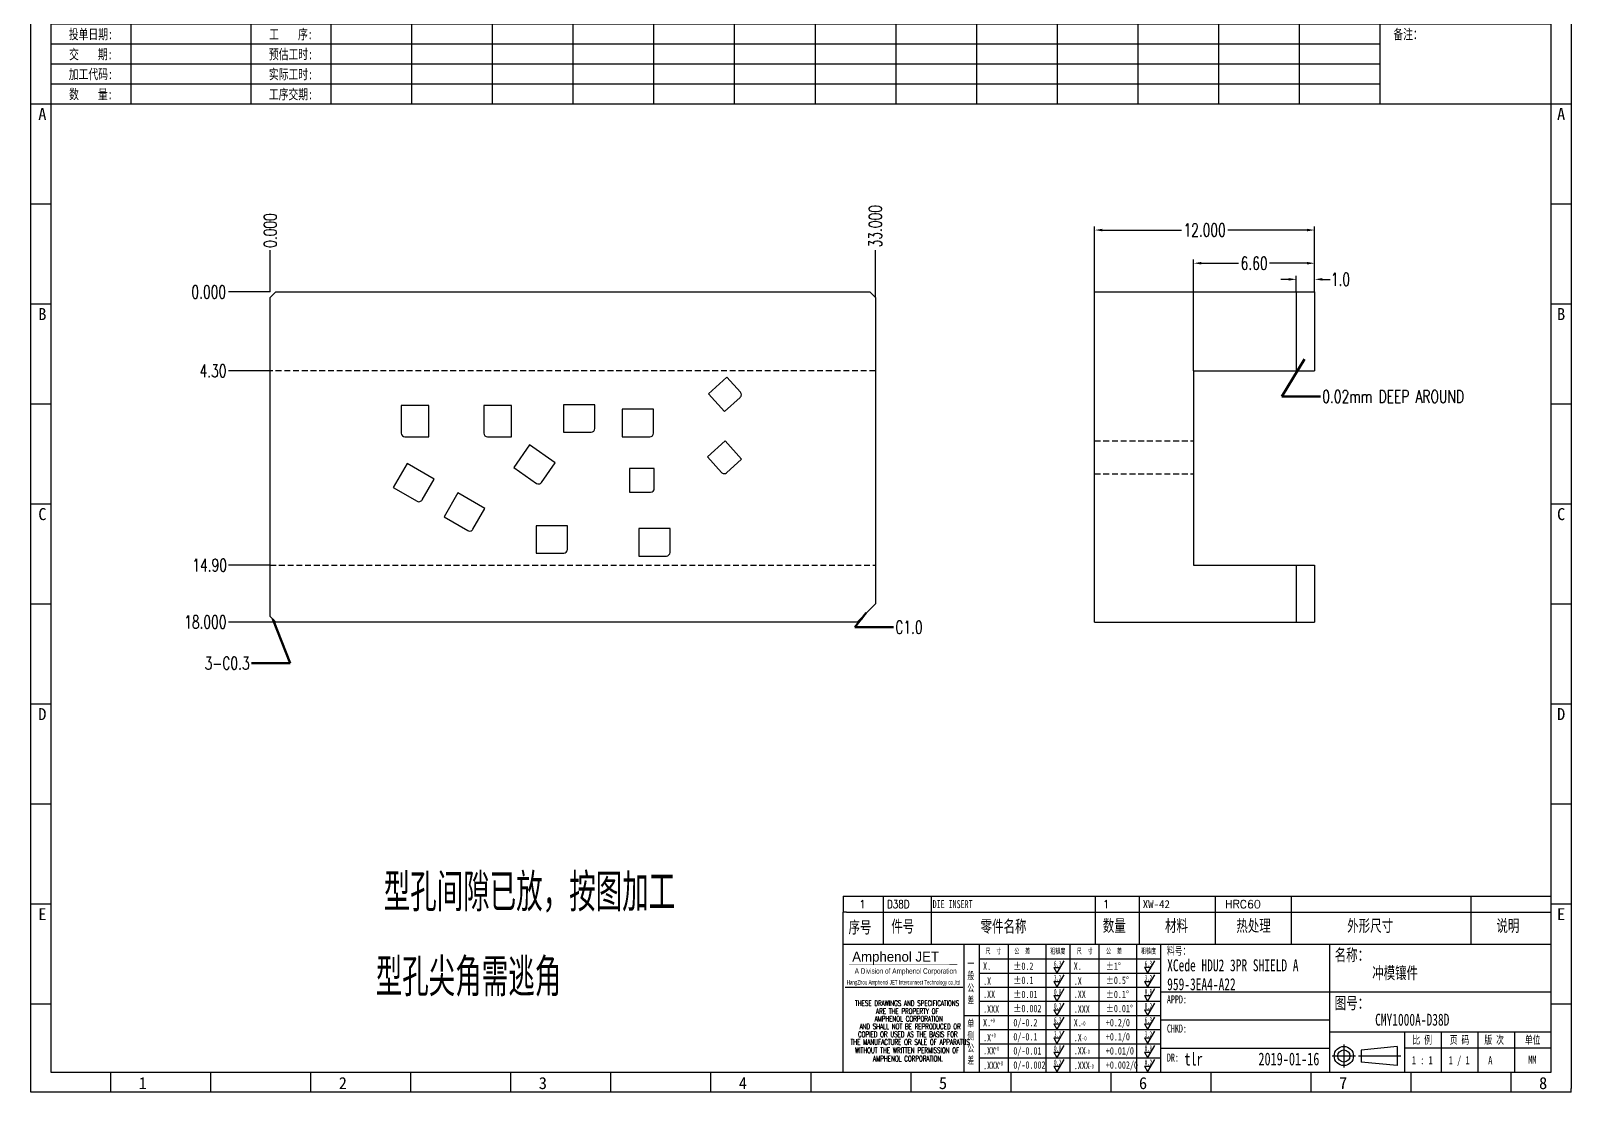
# Model space of a CAD drawing. Header units: millimetres. Extents: x -2852 to 5627, y -2271 to 1849.
# Drawn here: x -279.5 to -195.5, y -364.3 to -306.4 of the extents above; entities that cross this region are included whole.
import ezdxf
from ezdxf.enums import TextEntityAlignment as Align

# ---------------------------------------------------------------- set-up
doc = ezdxf.new("R2010")
doc.units = ezdxf.units.MM
doc.header["$PDSIZE"] = 3
doc.linetypes.add('DASHED2', pattern=[9.525, 6.35, -3.175])
for name, color, linetype in [('1', 7, 'Continuous'), ('11', 4, 'DASHED2'), ('41', 1, 'Continuous'), ('D03', 7, 'Continuous')]:
    doc.layers.add(name, color=color, linetype=linetype)
doc.styles.add('CH', font='仿宋_GB2312_0.ttf')
doc.styles.add('jet01', font='simplex.shx', dxfattribs={"width": 0.7, "bigfont": 'hztxt.shx'})
doc.styles.add('jet02', font='simplex.shx', dxfattribs={"width": 0.7})
doc.styles.add('SIMPLEX', font='SIMPLEX')
doc.styles.get("Standard").update_dxf_attribs({"font": '仿宋_GB2312_0.ttf', "width": 0.7})
doc.styles.add('TEXTSTYLE_1', font='TRIUMB.TTF')
doc.styles.add('TEXTSTYLE_2', font='TRIUM.TTF')
doc.styles.add('tk', font='', dxfattribs={"width": 0.7})
doc.styles.add('tk 2', font='仿宋_GB2312_0.ttf', dxfattribs={"width": 0.65})
doc.styles.add('tk 4', font='simplex.shx', dxfattribs={"width": 0.65, "bigfont": 'bigfont.shx'})
doc.styles.get('tk').set_extended_font_data('NSimSun')
doc.dimstyles.new('jet02', dxfattribs={"dimtxt": 3.5, "dimasz": 2.1, "dimexe": 1, "dimexo": 0, "dimgap": 0.5, "dimtad": 0, "dimtoh": 1, "dimdec": 3, "dimzin": 9, "dimdsep": 46, "dimtxsty": 'jet02', "dimcen": 0, "dimclrt": 256, "dimazin": 2, "dimtfac": 1, "dimtdec": 3, "dimtofl": 0, "dimtmove": 0, "dimatfit": 1, "dimfxl": 0, "dimarcsym": 0})

# ---------------------------------------------------------------- blocks, each defined once
blk = doc.blocks.new('A3-N')
at = {"layer": '1', "color": 1}
for p, q in [((0, 0), (0, 296.73)), ((0, 296.73), (420, 296.73)), ((21.82, 291.27), (21.82, 296.73)), ((49.09, 291.27), (49.09, 296.73)), ((76.36, 291.27), (76.36, 296.73)), ((103.64, 291.27), (103.64, 296.73)), ((103.64, 291.27), (103.64, 296.73)), ((103.64, 291.27), (103.64, 296.73)), ((130.91, 291.27), (130.91, 296.73)), ((158.18, 291.27), (158.18, 296.73)), ((185.45, 291.27), (185.45, 296.73)), ((212.73, 291.27), (212.73, 296.73)), ((240, 291.27), (240, 296.73)), ((267.27, 291.27), (267.27, 296.73)), ((294.55, 291.27), (294.55, 296.73)), ((321.82, 291.27), (321.82, 296.73)), ((349.09, 291.27), (349.09, 296.73)), ((376.36, 291.27), (376.36, 296.73)), ((403.64, 291.27), (403.64, 296.73)), ((420, 296.73), (420, 1)), ((5.45, 269.45), (0, 269.45)), ((420, 269.45), (414.55, 269.45)), ((5.45, 242.18), (0, 242.18)), ((420, 242.18), (414.55, 242.18)), ((5.45, 214.91), (0, 214.91)), ((420, 214.91), (414.55, 214.91)), ((5.45, 187.64), (0, 187.64)), ((420, 187.64), (414.55, 187.64)), ((5.45, 160.36), (0, 160.36)), ((420, 160.36), (414.55, 160.36)), ((5.45, 133.09), (0, 133.09)), ((420, 133.09), (414.55, 133.09)), ((5.45, 105.82), (0, 105.82)), ((420, 105.82), (414.55, 105.82)), ((5.45, 78.55), (0, 78.55)), ((420, 78.55), (414.55, 78.55)), ((5.45, 51.27), (0, 51.27)), ((420, 51.27), (414.55, 51.27)), ((222.45, 49.09), (221.45, 49.09)), ((221.45, 49.09), (221.45, 40.36)), ((222.45, 49.09), (414.55, 49.09)), ((232.36, 49.09), (232.36, 40.36)), ((245.45, 49.09), (245.45, 40.36)), ((290.18, 49.09), (290.18, 40.36)), ((302.18, 49.09), (302.18, 40.36)), ((322.91, 49.09), (322.91, 40.36)), ((343.64, 49.09), (343.64, 40.36)), ((392.73, 40.36), (392.73, 49.09)), ((258.55, 40.36), (258.55, 5.44)), ((266.45, 40.36), (266.45, 5.44)), ((276.78, 40.36), (276.78, 5.45)), ((291.18, 40.36), (291.18, 5.45)), ((301.51, 40.37), (301.51, 5.46)), ((308.01, 40.36), (308.01, 5.45)), ((354.09, 40.36), (354.09, 5.45)), ((308.01, 32.39), (258.55, 32.39)), ((308.01, 28.54), (258.55, 28.54)), ((414.55, 27.27), (308.01, 27.27)), ((5.45, 24), (0, 24)), ((308.01, 24.69), (258.55, 24.69)), ((420, 24), (414.55, 24)), ((308.01, 16.99), (258.55, 16.99)), ((354.09, 19.63), (308.01, 19.63)), ((308.01, 13.14), (258.55, 13.14)), ((414.55, 16.36), (354.09, 16.36)), ((374.55, 16.36), (374.55, 5.45)), ((384.55, 16.36), (384.55, 5.45)), ((394.55, 16.36), (394.55, 5.45)), ((404.55, 16.36), (404.55, 5.45)), ((308.01, 9.29), (258.55, 9.29)), ((308.01, 11.99), (354.09, 11.99)), ((372.51, 12.49), (362.69, 11.5)), ((362.69, 11.5), (362.69, 8.23)), ((372.51, 12.49), (372.51, 7.25)), ((414.55, 12), (374.55, 12)), ((21.82, 0), (21.82, 5.45)), ((49.09, 0), (49.09, 5.45)), ((76.36, 0), (76.36, 5.45)), ((103.64, 0), (103.64, 5.45)), ((130.91, 0), (130.91, 5.45)), ((158.18, 0), (158.18, 5.45)), ((185.45, 0), (185.45, 5.45)), ((212.73, 0), (212.73, 5.45)), ((240, 0), (240, 5.45)), ((267.27, 0), (267.27, 5.45)), ((294.55, 0), (294.55, 5.45)), ((321.82, 0), (321.82, 5.45)), ((349.09, 0), (349.09, 5.45)), ((372.51, 7.25), (362.69, 8.23)), ((376.36, 0), (376.36, 5.45)), ((403.64, 0), (403.64, 5.45)), ((1, 0), (0, 0)), ((420, 0), (1, 0)), ((420, 0), (420, 1))]:
    blk.add_line(p, q, dxfattribs=at)
at = {"layer": '1'}
for p, q in [((414.55, 278.18), (414.55, 284.73)), ((221.45, 40.36), (221.45, 5.45)), ((221.45, 40.36), (414.55, 40.36)), ((221.45, 40.36), (414.55, 40.36)), ((254.41, 40.36), (254.41, 5.45)), ((283.28, 40.36), (283.28, 5.45)), ((308.01, 36.24), (258.55, 36.24)), ((222.08, 28.67), (254.12, 28.67)), ((308.01, 20.84), (254.41, 20.84))]:
    blk.add_line(p, q, dxfattribs=at)
at = {"layer": '1', "color": 1, "ltscale": 0.05}
for p, q in [((278.93, 34.04), (279.79, 32.56)), ((278.93, 34.04), (280.65, 34.04)), ((281.68, 35.84), (279.79, 32.56)), ((303.66, 34.05), (304.52, 32.56)), ((303.66, 34.05), (305.38, 34.05)), ((306.41, 35.84), (304.52, 32.56)), ((278.93, 30.19), (279.79, 28.71)), ((278.93, 30.19), (280.65, 30.19)), ((281.68, 31.99), (279.79, 28.71)), ((303.66, 30.2), (305.38, 30.2)), ((303.66, 30.2), (304.52, 28.71)), ((306.41, 31.99), (304.52, 28.71)), ((278.93, 26.34), (279.79, 24.86)), ((278.93, 26.34), (280.65, 26.34)), ((281.68, 28.14), (279.79, 24.86)), ((303.66, 26.35), (304.52, 24.86)), ((303.66, 26.35), (305.38, 26.35)), ((306.41, 28.14), (304.52, 24.86)), ((278.93, 22.49), (280.65, 22.49)), ((278.93, 22.49), (279.79, 21.01)), ((281.68, 24.29), (279.79, 21.01)), ((303.66, 22.5), (305.38, 22.5)), ((303.66, 22.5), (304.52, 21.01)), ((306.41, 24.29), (304.52, 21.01)), ((278.93, 18.66), (279.79, 17.17)), ((278.93, 18.66), (280.65, 18.66)), ((281.68, 20.45), (279.79, 17.17)), ((303.66, 18.66), (304.52, 17.18)), ((303.66, 18.66), (305.38, 18.66)), ((306.41, 20.46), (304.52, 17.18)), ((278.93, 14.81), (280.65, 14.81)), ((278.93, 14.81), (279.79, 13.32)), ((281.68, 16.6), (279.79, 13.32)), ((281.68, 12.75), (279.79, 9.47)), ((303.66, 14.81), (305.38, 14.81)), ((303.66, 14.81), (304.52, 13.33)), ((306.41, 16.61), (304.52, 13.33)), ((306.41, 12.76), (304.52, 9.48)), ((278.93, 10.96), (279.79, 9.47)), ((278.93, 10.96), (280.65, 10.96)), ((281.68, 8.9), (279.79, 5.62)), ((303.66, 10.96), (304.52, 9.48)), ((303.66, 10.96), (305.38, 10.96)), ((306.41, 8.91), (304.52, 5.63)), ((278.93, 7.11), (279.79, 5.62)), ((278.93, 7.11), (280.65, 7.11)), ((303.66, 7.11), (305.38, 7.11)), ((303.66, 7.11), (304.52, 5.63))]:
    blk.add_line(p, q, dxfattribs=at)
at = {"layer": '1', "color": 1, "ltscale": 0.1}
for p, q in [((358.01, 13.02), (358.01, 6.71)), ((354.86, 9.87), (361.17, 9.87)), ((362.03, 9.87), (373.54, 9.87))]:
    blk.add_line(p, q, dxfattribs=at)
at = {"layer": '1'}
blk.add_lwpolyline([(221.45, 5.45), (414.55, 5.45), (414.55, 291.27), (5.45, 291.27), (5.45, 5.45), (414.55, 5.45)], dxfattribs=at)
at = {"layer": '1', "color": 7, "linetype": 'Continuous', "const_width": 0.123}
blk.add_lwpolyline([(223.11, 34.74), (252.6, 34.76)], dxfattribs=at)
at = {"layer": '1', "color": 1}
for radius in [2.62, 1.64]:
    blk.add_circle((358.01, 9.87), radius, dxfattribs=at)
at = {"layer": '41'}
for p, q in [((27.27, 291.27), (27.27, 269.45)), ((60, 291.27), (60, 269.45)), ((81.82, 291.27), (81.82, 269.45)), ((103.82, 291.27), (103.82, 269.45)), ((125.82, 291.27), (125.82, 269.45)), ((147.82, 291.27), (147.82, 269.45)), ((169.82, 291.27), (169.82, 269.45)), ((191.82, 291.27), (191.82, 269.45)), ((213.82, 291.27), (213.82, 269.45)), ((235.82, 291.27), (235.82, 269.45)), ((257.82, 291.27), (257.82, 269.45)), ((279.82, 291.27), (279.82, 269.45)), ((301.82, 291.27), (301.82, 269.45)), ((323.82, 291.27), (323.82, 269.45)), ((345.82, 291.27), (345.82, 269.45)), ((367.82, 291.27), (367.82, 269.45)), ((367.82, 285.82), (5.45, 285.82)), ((367.82, 280.36), (5.45, 280.36)), ((367.82, 274.91), (5.45, 274.91)), ((414.55, 269.45), (5.45, 269.45))]:
    blk.add_line(p, q, dxfattribs=at)
at = {"layer": '1', "color": 1}
for s, p in [('1', (29.64, 295.11)), ('2', (84.18, 295.11)), ('3', (138.73, 295.11)), ('4', (193.27, 295.11)), ('5', (247.82, 295.11)), ('6', (302.36, 295.11)), ('7', (356.91, 295.11)), ('8', (411.45, 295.11)), ('1', (30.53, 4.11)), ('2', (85.08, 4.11)), ('3', (139.62, 4.11)), ('4', (194.17, 4.11)), ('5', (248.72, 4.11)), ('6', (303.26, 4.11)), ('7', (357.81, 4.11)), ('8', (412.35, 4.11))]:
    blk.add_text(s, height=3.27, dxfattribs=at).set_placement(p, align=Align.TOP_CENTER)
at = {"layer": '1', "style": 'tk', "width": 0.7}
for s, p in [('投单日期:', (16.36, 288.55)), ('工    序:', (70.91, 288.55)), ('备注：', (375.51, 288.55)), ('交    期:', (16.36, 283.09)), ('预估工时:', (70.91, 283.09)), ('加工代码:', (16.36, 277.64)), ('实际工时:', (70.91, 277.64)), ('数    量:', (16.36, 272.18)), ('工序交期:', (70.91, 272.18))]:
    blk.add_text(s, height=2.727, dxfattribs=at).set_placement(p, align=Align.MIDDLE)
at = {"layer": '1', "color": 1}
for s, p in [('A', (2.04, 268.36)), ('B', (2.04, 213.82)), ('C', (2.04, 159.27)), ('D', (2.04, 104.73)), ('E', (2.04, 50.18))]:
    blk.add_text(s, height=3.27, dxfattribs=at).set_placement(p, align=Align.TOP_LEFT)
for s, p in [('A', (418.37, 268.36)), ('B', (418.37, 213.82)), ('C', (418.37, 159.27)), ('D', (418.37, 104.73)), ('E', (418.37, 50.18))]:
    blk.add_text(s, height=3.27, dxfattribs=at).set_placement(p, align=Align.TOP_RIGHT)
at = {"layer": '1', "color": 1, "style": 'tk 2', "width": 0.7}
for s, height, p in [('序号', 3.273, (222.96, 43.34)), ('件号', 3.273, (234.62, 43.61)), ('零件名称', 3.273, (258.97, 43.61)), ('数量', 3.273, (292.3, 43.78)), ('材料', 3.273, (309.27, 43.78)), ('热处理', 3.273, (328.71, 43.78)), ('外形尺寸', 3.273, (358.94, 43.78)), ('说明', 3.273, (399.61, 43.78)), ('料号：', 2.182, (309.77, 37.46)), ('名称：', 3.273, (355.52, 35.79)), ('图号：', 3.273, (355.52, 22.7)), ('比 例', 2.182, (376.69, 13.18)), ('页 码', 2.182, (386.85, 13.18)), ('版 次', 2.182, (396.31, 13.18)), ('单位', 2.182, (407.35, 13.18))]:
    blk.add_text(s, height=height, dxfattribs=at).set_placement(p)
at = {"layer": '1', "color": 7, "linetype": 'Continuous', "style": 'TEXTSTYLE_1'}
blk.add_text('Amphenol JET', height=2.7, dxfattribs=at).set_placement((223.96, 35.61))
at = {"layer": '1', "color": 7, "linetype": 'Continuous'}
for s, height, style, width, p in [('A Division of Amphenol Corporation', 1.5, 'TEXTSTYLE_2', 0.7, (224.64, 32.29)), ('HangZhou Amphenol JET Interconnect Technology co.,ltd ', 1.2, 'TEXTSTYLE_2', 0.6, (222.47, 29.36)), ('THESE DRAWINGS AND SPECIFICATIONS', 1.5, 'tk 4', 0.6, (224.73, 23.52)), ('ARE THE PROPERTY OF', 1.5, 'tk 4', 0.6, (230.45, 21.35)), ('AND SHALL NOT BE REPRODUCED OR', 1.5, 'tk 4', 0.6, (225.95, 17.17)), ('AMPHENOL CORPORATION', 1.5, 'tk 4', 0.6, (230.04, 19.27)), ('THE MANUFACTURE OR SALE OF APPARATUS', 1.5, 'tk 4', 0.6, (223.5, 12.92)), ('COPIED OR USED AS THE BASIS FOR', 1.5, 'tk 4', 0.6, (225.54, 15.02)), ('WITHOUT THE WRITTEN PERMISSION OF', 1.5, 'tk 4', 0.6, (224.73, 10.67)), ('AMPHENOL CORPORATION.', 1.5, 'tk 4', 0.6, (229.63, 8.4))]:
    blk.add_text(s, height=height, dxfattribs=dict(at, style=style, width=width)).set_placement(p)
at = {"layer": '1', "color": 1, "style": 'tk 2', "width": 0.7}
for s, p in [('X.', (259.64, 34.37)), ('%%P0.2', (267.9, 34.37)), ('X.', (284.37, 34.37)), ('%%P1%%D', (293.12, 34.37)), ('.X', (259.64, 30.28)), ('%%P0.1', (267.9, 30.52)), ('.X', (284.37, 30.28)), ('%%P0.5%%D', (293.12, 30.52)), ('.XX', (259.64, 26.71)), ('%%P0.01', (267.9, 26.67)), ('.XX', (284.37, 26.71)), ('%%P0.1%%D', (293.12, 26.67)), ('.XXX', (259.64, 22.68)), ('%%P0.002', (267.9, 22.82)), ('.XXX', (284.37, 22.68)), ('%%P0.01%%D', (293.12, 22.82)), ('X.', (259.64, 18.97)), ('0/-0.2', (267.9, 18.97)), ('X.', (284.37, 18.97)), ('+0.2/0', (293.12, 18.97)), ('.X', (259.64, 14.88)), ('0/-0.1', (267.9, 15.12)), ('.X', (284.37, 14.88)), ('+0.1/0', (293.12, 15.12)), ('.XX', (259.64, 11.31)), ('0/-0.01', (267.9, 11.27)), ('0/-0.002', (267.9, 7.42)), ('.XX', (284.37, 11.31)), ('+0.01/0', (293.12, 11.27)), ('+0.002/0', (293.12, 7.42)), ('.XXX', (259.64, 7.28)), ('.XXX', (284.37, 7.28))]:
    blk.add_text(s, height=2, dxfattribs=at).set_placement(p, align=Align.MIDDLE_LEFT)
at = {"layer": '1', "color": 1, "ltscale": 0.05, "style": 'tk 2', "width": 0.5}
for s, p in [('6.3', (279.01, 34.26)), ('6.3', (303.74, 34.27)), ('3.2', (279.01, 30.41)), ('3.2', (303.74, 30.42)), ('0.8', (279.01, 26.56)), ('0.8', (303.74, 26.57)), ('0.2', (279.01, 22.71)), ('0.2', (303.74, 22.72)), ('6.3', (279.01, 18.87)), ('6.3', (303.74, 18.88)), ('3.2', (279.01, 15.02)), ('0.8', (279.01, 11.17)), ('3.2', (303.74, 15.03)), ('0.8', (303.74, 11.18)), ('0.2', (279.01, 7.32)), ('0.2', (303.74, 7.33))]:
    blk.add_text(s, height=1.6, dxfattribs=at).set_placement(p)
at = {"layer": '1', "style": 'tk 2', "width": 0.7}
for s, p in [('APPD:', (309.77, 24.21)), ('CHKD:', (309.77, 16.27)), ('DR:', (309.77, 8.35))]:
    blk.add_text(s, height=2.182, dxfattribs=at).set_placement(p)
at = {"layer": '1', "color": 7, "style": 'tk 2', "width": 0.7}
blk.add_text('MM', height=2.182, dxfattribs=at).set_placement((408.31, 7.75))
at = {"layer": '1', "color": 1, "ltscale": 0.05, "char_height": 1.5, "width": 6.3627, "attachment_point": 1, "style": 'tk 2'}
for s, insert in [('尺  寸', (260.31, 39.25)), ('公  差', (268.17, 39.25)), ('粗糙度', (277.98, 39.25)), ('尺  寸', (285.2, 39.25)), ('公  差', (293.18, 39.25)), ('粗糙度', (302.71, 39.26))]:
    blk.add_mtext(s, dxfattribs=dict(at, insert=insert))
at = {"layer": '1', "ltscale": 0.05, "char_height": 2, "width": 2.5195, "attachment_point": 1, "style": 'tk 2'}
for s, insert in [('一般公差', (255.39, 36.11)), ('单侧公差', (255.39, 19.71))]:
    blk.add_mtext(s, dxfattribs=dict(at, insert=insert))
at = {"layer": '1', "color": 1, "ltscale": 0.05, "char_height": 1.2, "width": 5.1396, "attachment_point": 1, "line_spacing_factor": 0.8, "style": 'tk 2'}
for s, insert in [('+0', (261.58, 20.13)), ('-0', (286.31, 19.33)), ('+0', (261.88, 16.09)), ('-0', (286.61, 15.29)), ('+0', (262.79, 12.45)), ('+0', (263.87, 8.44)), ('-0', (287.51, 11.65)), ('-0', (288.59, 7.64))]:
    blk.add_mtext(s, dxfattribs=dict(at, insert=insert))
at = {"layer": '1', "style": 'tk 2', "width": 0.7}
for tag, p in [('PATR-NO1', (309.84, 32.96)), ('TITLE', (365.74, 30.9)), ('PATR-NO2', (309.84, 27.81)), ('DWG-NO:', (366.54, 18.14))]:
    blk.add_attdef(tag, p, '', height=3.27, dxfattribs=at)
at = {"layer": '1', "color": 1, "style": 'tk 2', "width": 0.7}
for tag, p in [('DRAW', (314.55, 7.27)), ('DATE', (334.72, 7.32))]:
    blk.add_attdef(tag, p, '', height=3.49, dxfattribs=at)
at = {"layer": '1', "style": 'tk 2', "width": 0.7}
for tag, p in [('SCALE', (376.55, 8.73)), ('SHEET', (386.6, 8.72)), ('REV', (397.38, 8.73))]:
    blk.add_attdef(tag, text='', height=2.18, dxfattribs=at).set_placement(p, align=Align.MIDDLE_LEFT)
blk = doc.blocks.new('FB3')
at = {"layer": '1', "color": 1}
for p, q in [((0, 4.36), (193.09, 4.36)), ((0, 4.36), (0, 0)), ((10.91, 4.36), (10.91, 0)), ((24, 4.36), (24, 0)), ((68.73, 4.36), (68.73, 0)), ((80.73, 4.36), (80.73, 0)), ((101.45, 4.36), (101.45, 0)), ((122.18, 4.36), (122.18, 0)), ((171.27, 0), (171.27, 4.36))]:
    blk.add_line(p, q, dxfattribs=at)
at = {"layer": '1'}
for tag, style, p in [('ITEM', 'SIMPLEX', (4.36, 2.18)), ('PARTNO', 'SIMPLEX', (12, 2.18)), ('QTY', 'SIMPLEX', (74.18, 2.18)), ('MATL', 'CH', (81.72, 2.18)), ('FINISH', 'SIMPLEX', (104.17, 2.18)), ('SPEC', 'SIMPLEX', (130.91, 2.18)), ('REMARK', 'SIMPLEX', (174.06, 2.18))]:
    blk.add_attdef(tag, text='', height=2.18, dxfattribs=dict(at, style=style)).set_placement(p, align=Align.MIDDLE_LEFT)
at = {"layer": '1', "style": 'tk', "width": 0.7}
blk.add_attdef('DIE', text='', height=2.18, dxfattribs=at).set_placement((24.43, 2.18), align=Align.MIDDLE_LEFT)
blk = doc.blocks.new('*D3898')
at = {"layer": '41', "ltscale": 0.05}
blk.add_line((-266.478, -320.653), (-268.748, -320.653), dxfattribs=at)
at = {"layer": 'Defpoints', "color": 0, "ltscale": 0.05}
for p in [(-268.748, -320.653), (-266.478, -320.653), (-266.478, -320.653)]:
    blk.add_point(p, dxfattribs=at)
at = {"layer": '41', "ltscale": 0.05, "insert": (-269.828, -320.653), "char_height": 0.7, "attachment_point": 5, "style": 'jet02'}
blk.add_mtext('0.000', dxfattribs=at)
blk = doc.blocks.new('*D3899')
at = {"layer": '41', "ltscale": 0.05}
blk.add_line((-266.178, -338.653), (-268.748, -338.653), dxfattribs=at)
at = {"layer": 'Defpoints', "color": 0, "ltscale": 0.05}
for p in [(-266.478, -320.653), (-268.748, -338.653), (-266.178, -338.653)]:
    blk.add_point(p, dxfattribs=at)
at = {"layer": '41', "ltscale": 0.05, "insert": (-270.015, -338.653), "char_height": 0.7, "attachment_point": 5, "style": 'jet02'}
blk.add_mtext('18.000', dxfattribs=at)
blk = doc.blocks.new('*D3900')
at = {"layer": '41', "ltscale": 0.05}
blk.add_line((-266.478, -335.553), (-268.748, -335.553), dxfattribs=at)
at = {"layer": 'Defpoints', "color": 0, "ltscale": 0.05}
for p in [(-266.478, -320.653), (-268.748, -335.553), (-266.478, -335.553)]:
    blk.add_point(p, dxfattribs=at)
at = {"layer": '41', "ltscale": 0.05, "insert": (-269.781, -335.553), "char_height": 0.7, "attachment_point": 5, "style": 'jet02'}
blk.add_mtext('14.90', dxfattribs=at)
blk = doc.blocks.new('*D3901')
at = {"layer": '41', "ltscale": 0.05}
blk.add_line((-266.478, -324.953), (-268.748, -324.953), dxfattribs=at)
at = {"layer": 'Defpoints', "color": 0, "ltscale": 0.05}
for p in [(-266.478, -320.653), (-268.748, -324.953), (-266.478, -324.953)]:
    blk.add_point(p, dxfattribs=at)
at = {"layer": '41', "ltscale": 0.05, "insert": (-269.595, -324.953), "char_height": 0.7, "attachment_point": 5, "style": 'jet02'}
blk.add_mtext('4.30', dxfattribs=at)
blk = doc.blocks.new('*D3902')
at = {"layer": '41', "ltscale": 0.05}
blk.add_line((-266.478, -320.653), (-266.478, -318.382), dxfattribs=at)
at = {"layer": 'Defpoints', "color": 0, "ltscale": 0.05}
for p in [(-266.478, -318.382), (-266.478, -320.653), (-266.478, -320.653)]:
    blk.add_point(p, dxfattribs=at)
at = {"layer": '41', "ltscale": 0.05, "insert": (-266.478, -317.302), "char_height": 0.7, "attachment_point": 5, "rotation": 90, "style": 'jet02'}
blk.add_mtext('0.000', dxfattribs=at)
blk = doc.blocks.new('*D3903')
at = {"layer": '41', "ltscale": 0.05}
blk.add_line((-233.478, -320.953), (-233.478, -318.382), dxfattribs=at)
at = {"layer": 'Defpoints', "color": 0, "ltscale": 0.05}
for p in [(-233.478, -318.382), (-266.478, -320.653), (-233.478, -320.953)]:
    blk.add_point(p, dxfattribs=at)
at = {"layer": '41', "ltscale": 0.05, "insert": (-233.478, -317.069), "char_height": 0.7, "attachment_point": 5, "rotation": 90, "style": 'jet02'}
blk.add_mtext('33.000', dxfattribs=at)
blk = doc.blocks.new('*D3904')
at = {"layer": '41', "ltscale": 0.05}
for p, q in [((-221.522, -320.653), (-221.522, -317.076)), ((-221.102, -317.276), (-216.789, -317.276)), ((-209.942, -317.276), (-214.256, -317.276)), ((-209.522, -320.653), (-209.522, -317.076))]:
    blk.add_line(p, q, dxfattribs=at)
for points in [[(-221.102, -317.206), (-221.102, -317.346), (-221.522, -317.276)], [(-209.942, -317.206), (-209.942, -317.346), (-209.522, -317.276)]]:
    blk.add_solid(points, dxfattribs=at)
at = {"layer": 'Defpoints', "color": 0, "ltscale": 0.05}
for p in [(-221.522, -317.276), (-221.522, -320.653), (-209.522, -320.653)]:
    blk.add_point(p, dxfattribs=at)
at = {"layer": '41', "ltscale": 0.05, "insert": (-215.522, -317.276), "char_height": 0.7, "attachment_point": 5, "style": 'jet02'}
blk.add_mtext('12.000', dxfattribs=at)
blk = doc.blocks.new('*D3905')
at = {"layer": '41', "ltscale": 0.05}
for p, q in [((-216.122, -324.953), (-216.122, -318.884)), ((-215.702, -319.084), (-213.669, -319.084)), ((-209.942, -319.084), (-211.976, -319.084)), ((-209.522, -320.653), (-209.522, -318.884))]:
    blk.add_line(p, q, dxfattribs=at)
for points in [[(-215.702, -319.014), (-215.702, -319.154), (-216.122, -319.084)], [(-209.942, -319.014), (-209.942, -319.154), (-209.522, -319.084)]]:
    blk.add_solid(points, dxfattribs=at)
at = {"layer": 'Defpoints', "color": 0, "ltscale": 0.05}
for p in [(-209.522, -319.084), (-209.522, -320.653), (-216.122, -324.953)]:
    blk.add_point(p, dxfattribs=at)
at = {"layer": '41', "ltscale": 0.05, "insert": (-212.822, -319.084), "char_height": 0.7, "attachment_point": 5, "style": 'jet02'}
blk.add_mtext('6.60', dxfattribs=at)
blk = doc.blocks.new('*D3906')
at = {"layer": '41', "ltscale": 0.05}
for p, q in [((-210.942, -319.964), (-211.362, -319.964)), ((-210.522, -320.653), (-210.522, -319.764)), ((-209.522, -320.653), (-209.522, -319.764)), ((-209.102, -319.964), (-208.682, -319.964))]:
    blk.add_line(p, q, dxfattribs=at)
for points in [[(-210.942, -319.894), (-210.942, -320.034), (-210.522, -319.964)], [(-209.102, -319.894), (-209.102, -320.034), (-209.522, -319.964)]]:
    blk.add_solid(points, dxfattribs=at)
at = {"layer": 'Defpoints', "color": 0, "ltscale": 0.05}
for p in [(-209.522, -319.964), (-210.522, -320.653), (-209.522, -320.653)]:
    blk.add_point(p, dxfattribs=at)
at = {"layer": '41', "ltscale": 0.05, "insert": (-208.116, -319.964), "char_height": 0.7, "attachment_point": 5, "style": 'jet02'}
blk.add_mtext('1.0', dxfattribs=at)

msp = doc.modelspace()

# ---------------------------------------------------------------- linework, layer by layer
at = {"layer": '1', "color": 3, "ltscale": 0.05}
for p, q in [((-210.5223, -320.6528), (-210.5223, -324.9528)), ((-210.5223, -335.5528), (-210.5223, -338.6528))]:
    msp.add_line(p, q, dxfattribs=at)
at = {"layer": '1', "ltscale": 0.05}
for p, q in [((-209.5223, -320.6528), (-209.5223, -324.9528)), ((-216.1223, -324.9528), (-216.1223, -335.5528)), ((-216.1223, -324.9528), (-209.5223, -324.9528)), ((-216.1223, -335.5528), (-209.5223, -335.5528)), ((-209.5223, -335.5528), (-209.5223, -338.6528))]:
    msp.add_line(p, q, dxfattribs=at)
at = {"layer": '11', "ltscale": 0.05}
for p, q in [((-221.5223, -328.7752), (-216.1223, -328.7752)), ((-221.5223, -330.5621), (-216.1223, -330.5621))]:
    msp.add_line(p, q, dxfattribs=at)
for points in [[(-233.4775, -324.9528), (-266.4775, -324.9528)], [(-266.4775, -335.5528), (-233.4775, -335.5528)]]:
    msp.add_lwpolyline(points, dxfattribs=at)
at = {"layer": 'D03', "ltscale": 0.05}
for p, q in [((-221.5223, -338.6528), (-221.5223, -320.6528)), ((-221.5223, -320.6528), (-209.5223, -320.6528)), ((-221.5223, -338.6528), (-209.5223, -338.6528))]:
    msp.add_line(p, q, dxfattribs=at)
msp.add_lwpolyline([(-266.1775, -338.6528), (-266.4775, -338.3528), (-266.4775, -320.9528), (-266.1775, -320.6528), (-233.7775, -320.6528), (-233.4775, -320.9528), (-233.4775, -337.6528), (-234.4775, -338.6528)], close=True, dxfattribs=at)
for points in [[(-241.5709, -325.3028), (-242.5705, -326.2028), (-241.7006, -327.1689), (-240.8497, -326.4027, 0.4142136), (-240.8349, -326.1203)], [(-257.8275, -328.5579), (-257.8275, -326.8528), (-259.3275, -326.8528), (-259.3275, -328.3579, 0.4142136), (-259.1275, -328.5579)], [(-253.3275, -328.5579), (-253.3275, -326.8528), (-254.8275, -326.8528), (-254.8275, -328.3579, 0.4142136), (-254.6275, -328.5579)], [(-248.7725, -326.8028), (-250.4775, -326.8028), (-250.4775, -328.3028), (-248.9725, -328.3028, 0.4142136), (-248.7725, -328.1028)], [(-245.5725, -327.0528), (-247.2775, -327.0528), (-247.2775, -328.5528), (-245.7725, -328.5528, 0.4142136), (-245.5725, -328.3528)], [(-250.9323, -329.9754), (-252.329, -328.9974), (-253.1894, -330.2262), (-251.9565, -331.0894, 0.4142136), (-251.678, -331.0403)], [(-240.7721, -329.7747), (-241.6721, -328.7752), (-242.6382, -329.645), (-241.872, -330.496, 0.4142136), (-241.5895, -330.5108)], [(-257.541, -330.8656), (-259.0176, -330.0131), (-259.7676, -331.3122), (-258.4642, -332.0647, 0.4142136), (-258.191, -331.9915)], [(-245.5325, -330.2728), (-246.8775, -330.2728), (-246.8775, -331.5728), (-245.7325, -331.5728, 0.4142136), (-245.5325, -331.3728)], [(-254.7697, -332.4656), (-256.2463, -331.6131), (-256.9963, -332.9122), (-255.6929, -333.6647, 0.4142136), (-255.4197, -333.5915)], [(-250.2725, -333.4028), (-251.9775, -333.4028), (-251.9775, -334.9028), (-250.4725, -334.9028, 0.4142136), (-250.2725, -334.7028)], [(-244.6726, -333.5528), (-246.3776, -333.5528), (-246.3776, -335.0528), (-244.8726, -335.0528, 0.4142136), (-244.6726, -334.8528)]]:
    msp.add_lwpolyline(points, format="xyb", close=True, dxfattribs=at)

# ---------------------------------------------------------------- block references
at = {"layer": '1', "ltscale": 0.05, "xscale": 0.2000000000000455, "yscale": 0.2000000000000455, "zscale": 0.2000000000000455}
msp.add_blockref('A3-N', (-279.5323, -364.2944), dxfattribs=at).add_auto_attribs({'DWG-NO:': 'CMY1000A-D38D', 'TITLE': '冲模镶件', 'REV': 'A', 'SHEET': '1 / 1', 'DRAW': 'tlr', 'DATE': '2019-01-16', 'PATR-NO1': 'XCede HDU2 3PR SHIELD A', 'PATR-NO2': '959-3EA4-A22', 'SCALE': '1 : 1'})
at = {"layer": '1', "ltscale": 0.05}
ref = msp.add_blockref('FB3', (-235.2414, -354.4763), dxfattribs=dict(at, xscale=0.2000000000000455, yscale=0.2000000000000455, zscale=0.2000000000000455))
ref.add_attrib('PARTNO', 'D38D', dxfattribs={"height": 0.43636, "style": 'SIMPLEX', "width": 0.8}).set_placement((-232.8414, -354.0399), align=Align.MIDDLE_LEFT)
ref.add_attrib('ITEM', '1', dxfattribs={"height": 0.4364, "style": 'SIMPLEX'}).set_placement((-234.3687, -354.0399), align=Align.MIDDLE_LEFT)
ref.add_attrib('DIE', 'DIE INSERT', dxfattribs={"height": 0.43636, "style": 'tk', "width": 0.7}).set_placement((-230.3554, -354.0399), align=Align.MIDDLE_LEFT)
ref.add_attrib('QTY', '1', dxfattribs={"height": 0.4364, "style": 'SIMPLEX'}).set_placement((-221.0815, -354.0399), align=Align.MIDDLE_LEFT)
ref.add_attrib('MATL', 'XW-42', dxfattribs={"height": 0.43636, "style": 'CH'}).set_placement((-218.8982, -354.0399), align=Align.MIDDLE_LEFT)
ref.add_attrib('FINISH', 'HRC60', dxfattribs={"height": 0.43636, "style": 'SIMPLEX'}).set_placement((-214.4069, -354.0399), align=Align.MIDDLE_LEFT)

# ---------------------------------------------------------------- texts
at = {"layer": '1', "ltscale": 0.05, "style": 'jet01', "width": 0.7}
for s, height, p in [('型孔间隙已放，按图加工', 2.064003, (-260.2875, -354.4341)), ('型孔尖角需逃角', 2.064, (-260.7223, -359.0625))]:
    msp.add_text(s, height=height, dxfattribs=at).set_placement(p)
at = {"layer": '41', "ltscale": 0.05, "char_height": 0.7, "style": 'jet02'}
for s, insert, attachment_point in [('0.02mm DEEP AROUND', (-209.1063, -326.3539), 4), ('C1.0', (-232.3912, -338.9359), 4), ('3-C0.3', (-267.5971, -340.896), 6)]:
    msp.add_mtext(s, dxfattribs=dict(at, insert=insert, attachment_point=attachment_point))

# ---------------------------------------------------------------- dimensions: what is measured, and where the dimension line sits
at = {"layer": '41', "ltscale": 0.05}
for feature_location, offset, dtype, origin, override, picture, middle in [((-233.4775, -320.9528), (0, 2.5704), 1, (-266.4775, -320.6528), {"dimscale": 0.2, "dimtoh": 0, "dimzin": 1, "dimclrd": 256, "dimclre": 256, "dimadec": 3, "dimazin": 0, "dimatfit": 3, "dimlwd": 65535, "dimlwe": 65535}, '*D3903', (-233.4775, -317.0691)), ((-266.4775439309, -320.6528254302), (0, 2.2704023508), 1, (-266.4775439309, -320.6528254302), {"dimscale": 0.2, "dimtoh": 0, "dimzin": 1, "dimclrd": 256, "dimclre": 256, "dimadec": 3, "dimazin": 0, "dimatfit": 3, "dimlwd": 65535, "dimlwe": 65535}, '*D3902', (-266.4775439309, -317.3024230793)), ((-266.1775, -338.6528), (-2.5704, 0), 0, (-266.4775, -320.6528), {"dimscale": 0.2, "dimtoh": 0, "dimzin": 1, "dimclrd": 256, "dimclre": 256, "dimadec": 3, "dimazin": 0, "dimatfit": 3, "dimlwd": 65535, "dimlwe": 65535}, '*D3899', (-270.0146, -338.6528)), ((-266.4775439309, -320.6528254302), (-2.2704023508, 0), 0, (-266.4775439309, -320.6528254302), {"dimscale": 0.2, "dimtoh": 0, "dimzin": 1, "dimclrd": 256, "dimclre": 256, "dimadec": 3, "dimazin": 0, "dimatfit": 3, "dimlwd": 65535, "dimlwe": 65535}, '*D3898', (-269.8279462817, -320.6528254302)), ((-266.4775, -335.5528), (-2.2704, 0), 0, (-266.4775, -320.6528), {"dimscale": 0.2, "dimtoh": 0, "dimdec": 2, "dimzin": 1, "dimclrd": 256, "dimclre": 256, "dimazin": 0, "dimatfit": 3, "dimlwd": 65535, "dimlwe": 65535}, '*D3900', (-269.7813, -335.5528)), ((-266.4775, -324.9528), (-2.2704, 0), 0, (-266.4775, -320.6528), {"dimscale": 0.2, "dimtoh": 0, "dimdec": 2, "dimzin": 1, "dimclrd": 256, "dimclre": 256, "dimazin": 0, "dimatfit": 3, "dimlwd": 65535, "dimlwe": 65535}, '*D3901', (-269.5946, -324.9528))]:
    dim = msp.add_ordinate_dim(feature_location=feature_location, offset=offset, dtype=dtype, origin=origin, dimstyle='jet02', override=override, dxfattribs=at)
    dim.commit()
    dim.dimension.update_dxf_attribs({"geometry": picture, "text_midpoint": middle})
for base, p1, p2, override, picture, middle in [((-221.5223, -317.2758), (-209.5223, -320.6528), (-221.5223, -320.6528), {"dimscale": 0.2, "dimtoh": 0, "dimzin": 1, "dimclrd": 256, "dimclre": 256, "dimadec": 3, "dimazin": 0, "dimatfit": 3, "dimlwd": 65535, "dimlwe": 65535}, '*D3904', (-215.5223, -317.2758)), ((-209.5223, -319.0843), (-216.1223, -324.9528), (-209.5223, -320.6528), {"dimscale": 0.2, "dimtoh": 0, "dimdec": 2, "dimzin": 1, "dimclrd": 256, "dimclre": 256, "dimazin": 0, "dimatfit": 3, "dimlwd": 65535, "dimlwe": 65535}, '*D3905', (-212.8223, -319.0843)), ((-209.5223, -319.9641), (-210.5223, -320.6528), (-209.5223, -320.6528), {"dimscale": 0.2, "dimtoh": 0, "dimdec": 1, "dimzin": 1, "dimclrd": 256, "dimclre": 256, "dimadec": 1, "dimazin": 0, "dimatfit": 3, "dimlwd": 65535, "dimlwe": 65535}, '*D3906', (-208.1157, -319.9641))]:
    dim = msp.add_linear_dim(base=base, p1=p1, p2=p2, dimstyle='jet02', override=override, dxfattribs=at)
    dim.commit()
    dim.dimension.update_dxf_attribs({"geometry": picture, "text_midpoint": middle})

# ---------------------------------------------------------------- leaders
at = {"layer": '41', "ltscale": 0.05, "annotation_type": 0, "has_hookline": 1}
for points, override, hookline_direction, text_width in [([(-210.0773, -324.3229), (-211.3063, -326.3539), (-209.2063, -326.3539)], {"dimscale": 0.2, "dimtoh": 0, "dimzin": 1, "dimclrd": 256, "dimclre": 256, "dimadec": 3, "dimazin": 0, "dimatfit": 3, "dimlwd": 65535, "dimlwe": 65535}, 0, 8.6567), ([(-266.3275, -338.5028), (-265.3971, -340.896), (-267.4971, -340.896)], {"dimscale": 0.2, "dimtoh": 0, "dimdec": 1, "dimzin": 1, "dimclrd": 256, "dimclre": 256, "dimadec": 1, "dimazin": 0, "dimatfit": 3, "dimlwd": 65535, "dimlwe": 65535}, 1, 2.59), ([(-233.9775, -338.1528), (-234.5912, -338.9359), (-232.4912, -338.9359)], {"dimscale": 0.2, "dimtoh": 0, "dimdec": 1, "dimzin": 1, "dimclrd": 256, "dimclre": 256, "dimadec": 1, "dimazin": 0, "dimatfit": 3, "dimlwd": 65535, "dimlwe": 65535}, 0, 1.4233)]:
    msp.add_leader(points, dimstyle='jet02', override=override, dxfattribs=dict(at, hookline_direction=hookline_direction, text_width=text_width))

doc.saveas('drawing.dxf')
